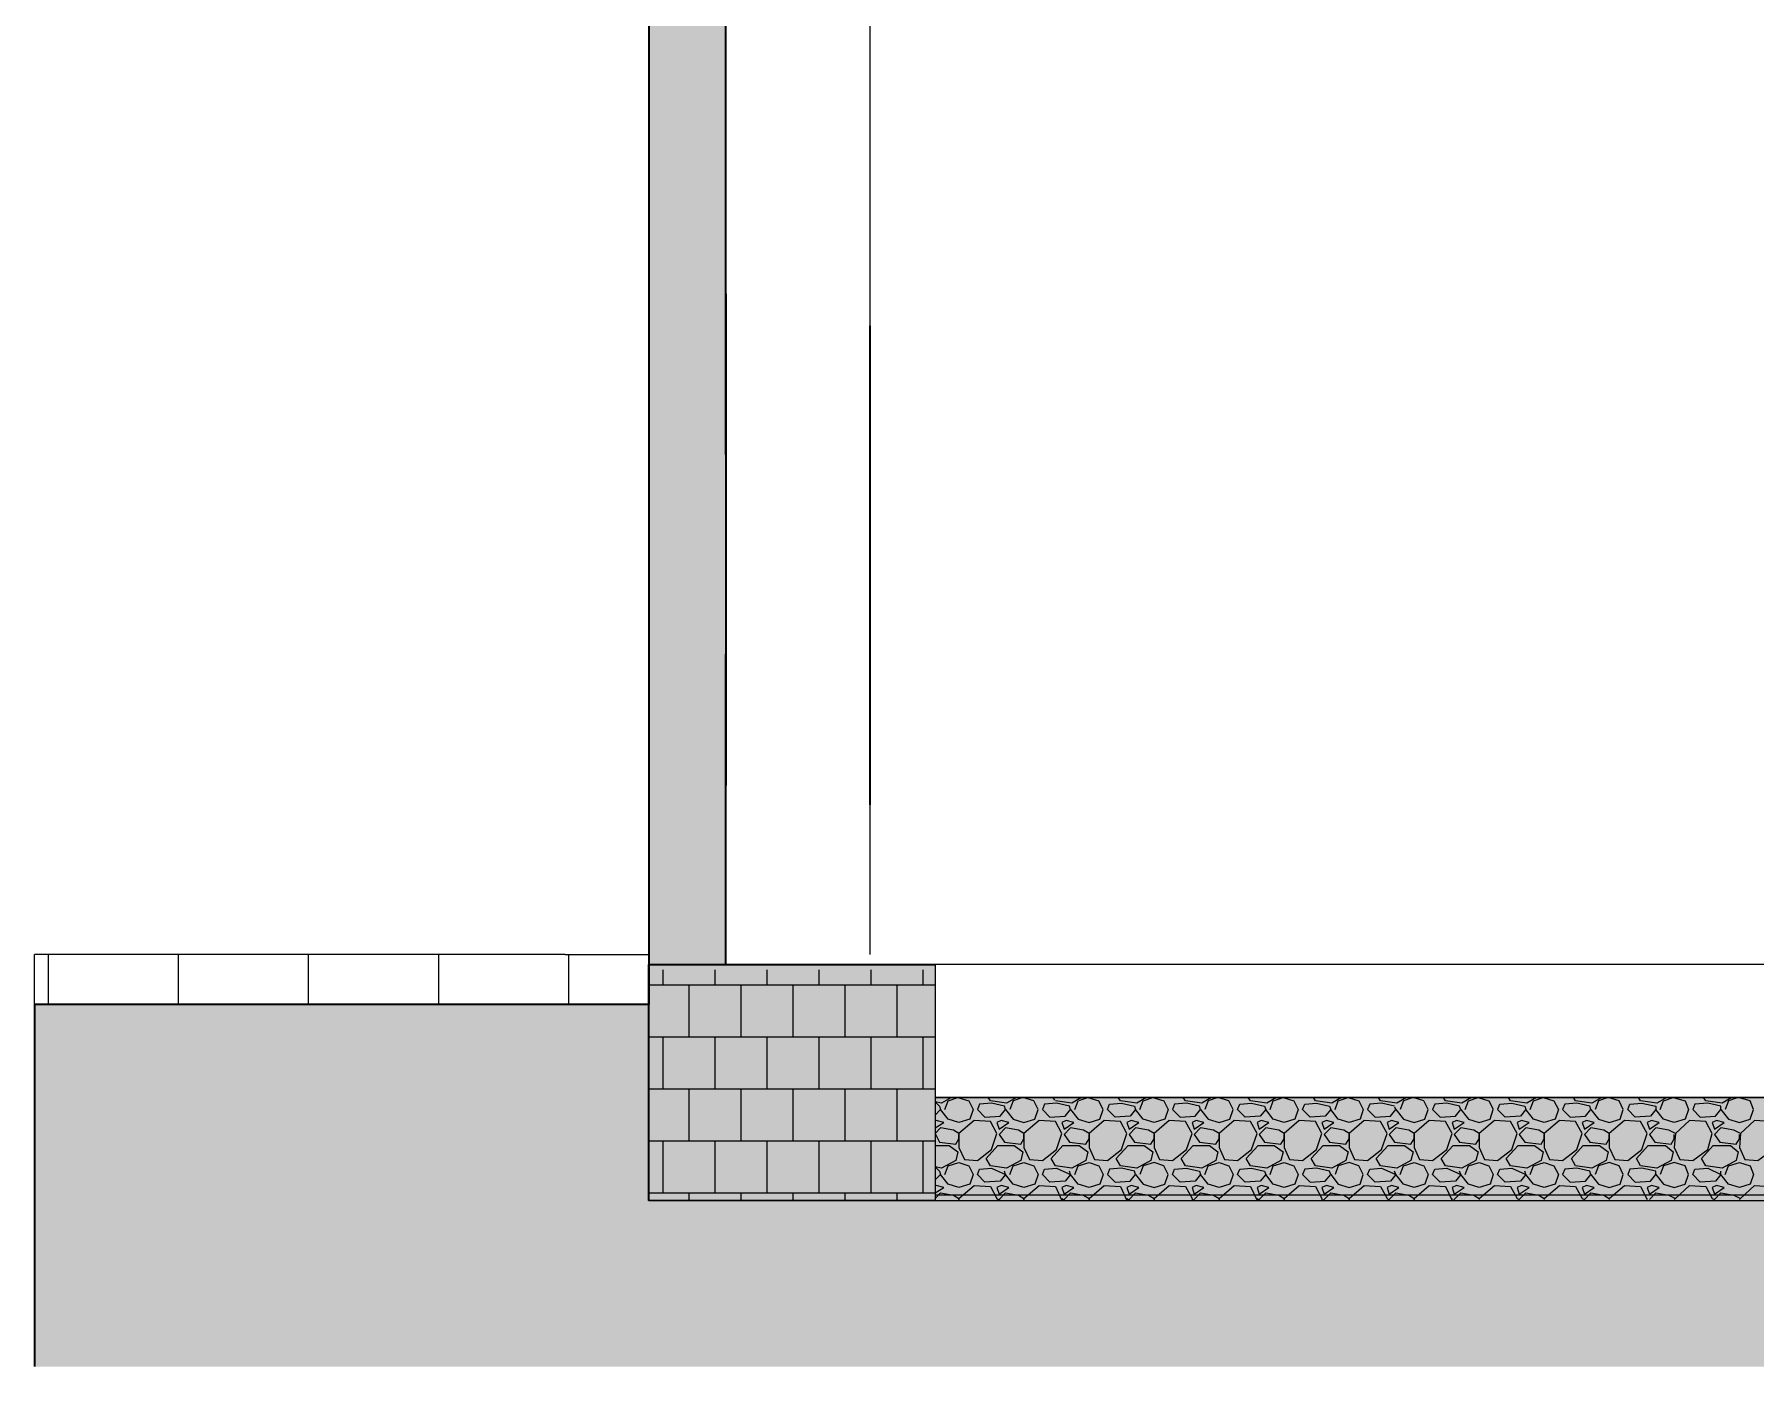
# Model space of a CAD drawing. Header units: millimetres. Extents: x -1448 to 7013, y -20340 to -15892.
# Drawn here: x -1448 to 707, y -20340 to -18671 of the extents above; entities that cross this region are included whole.
import ezdxf

# ---------------------------------------------------------------- set-up
doc = ezdxf.new("R2010")
doc.units = ezdxf.units.MM
for name, color, linetype, lineweight in [('A-ALV-___-___-EXI', 250, 'Continuous', 35), ('A-BAS-___-___-EXI', 250, 'Continuous', 35), ('A-PIS-___-___-EXI', 250, 'Continuous', 25)]:
    doc.layers.add(name, color=color, linetype=linetype, lineweight=lineweight)

msp = doc.modelspace()

# ---------------------------------------------------------------- hatches: boundary and pattern name
at = {"layer": 'A-ALV-___-___-EXI'}
h = msp.add_hatch(color=11, dxfattribs=at)
h.paths.add_polyline_path([(-678.6, -19836.5), (-582.3, -19836.5), (-582.3, -17041.4), (-678.6, -17041.4), (-678.6, -19447.7)])
h.paths.add_polyline_path([(5926.8, -19836.5), (5926.8, -18627), (5785.6, -18627), (5785.6, -19836.5), (5801.9, -19836.5)])
h.paths.add_polyline_path([(5926.8, -17641.4), (5926.8, -16923.3), (5940.4, -16923.3), (5940.4, -16885.3), (5978.4, -16885.3), (5978.4, -16847.1), (5984.9, -16838.6), (5989.1, -16829.5), (5993, -16807.4), (6000, -16795.8), (6010.2, -16787.2), (6022.5, -16782.7), (6021.8, -16763.2), (5926.8, -16744.4), (5926.8, -16221.4), (5930.7, -16199), (5937.6, -16180.2), (5948.8, -16161.6), (5959.4, -16151), (5959.4, -16131.9), (5785.6, -16131.9), (5785.6, -17041.4), (5625.4, -17041.4), (5625.4, -17551.9), (5804.6, -17641.4)])
at = {"layer": 'A-BAS-___-___-EXI', "true_color": 0xcb9898}
msp.add_hatch(color=253, dxfattribs=at).paths.add_polyline_path([(-1448.3, -20340.4), (7012.8, -20340.4), (7012.8, -20021.1), (6715.5, -20021.1), (6715.5, -19957.3), (5926.8, -19957.3), (5926.8, -20132.8), (-678.6, -20132.8), (-678.6, -19886.7), (-1448.3, -19886.7)])
at = {"layer": 'A-PIS-___-___-EXI', "transparency": 33554636}
msp.add_hatch(color=9, dxfattribs=at).paths.add_polyline_path([(2263.3, -20132.8), (5926.8, -20132.8), (5926.8, -19836.5), (5568.4, -19836.5), (5568.4, -20003.4), (-320.3, -20003.4), (-320.3, -19836.5), (-678.6, -19836.5), (-678.6, -20132.8)])

# ---------------------------------------------------------------- linework, layer by layer
at = {"layer": 'A-ALV-___-___-EXI'}
for p, q in [((-582.3, -19197.7), (-582.3, -17041.4)), ((-582.3, -18996.5), (-582.3, -19612.5)), ((-401.7, -19636.5), (-401.7, -19036.5)), ((-678.6, -19836.5), (-320.3, -19836.5))]:
    msp.add_line(p, q, dxfattribs=at)
at = {"layer": 'A-ALV-___-___-EXI', "color": 18, "lineweight": 9}
for p, q in [((-401.7, -19197.7), (-401.7, -17041.4)), ((-401.7, -19824.3), (-401.7, -19447.7))]:
    msp.add_line(p, q, dxfattribs=at)
at = {"layer": 'A-ALV-___-___-EXI'}
msp.add_lwpolyline([(-675.9, -17041.4), (-678.6, -17041.4), (-678.6, -19836.5), (-582.3, -19836.5), (-582.3, -19447.7)], dxfattribs=at)
at = {"layer": 'A-BAS-___-___-EXI'}
msp.add_lwpolyline([(-678.6, -20132.4), (-678.6, -19886.7), (-678.6, -19836.5), (-678.6, -19886.7), (-1448.3, -19886.7), (-1448.3, -20340.4)], dxfattribs=at)
at = {"layer": 'A-PIS-___-___-EXI'}
for p, q in [((-783.4, -19824.2), (-1448.3, -19824.2)), ((-678.6, -19886.7), (-678.6, -19836.5)), ((-320.3, -19836.5), (-320.3, -20003.4)), ((1575.3, -19836.5), (475.3, -19836.5)), ((-678.6, -20132.8), (-678.6, -19886.7)), ((-320.3, -20003.4), (5568.4, -20003.4)), ((5926.8, -20132.8), (-678.6, -20132.8))]:
    msp.add_line(p, q, dxfattribs=at)
at = {"layer": 'A-PIS-___-___-EXI', "color": 18, "lineweight": 9}
for p, q in [((-1448.3, -19886.7), (-1448.3, -19824.3)), ((-1430.7, -19886.7), (-1430.7, -19824.3)), ((-1267.8, -19886.7), (-1267.8, -19824.3)), ((-1104.9, -19886.7), (-1104.9, -19824.3)), ((-942, -19886.7), (-942, -19824.3)), ((-783.4, -19824.3), (-678.6, -19824.3)), ((-779.1, -19886.7), (-779.1, -19824.3))]:
    msp.add_line(p, q, dxfattribs=at)
at = {"layer": 'A-PIS-___-___-EXI', "color": 253, "lineweight": 9}
for p, q in [((-661, -19862.3), (-661, -19843.3)), ((-595.8, -19862.3), (-595.8, -19843.3)), ((-530.7, -19862.3), (-530.7, -19843.3)), ((-465.5, -19862.3), (-465.5, -19843.3)), ((-400.4, -19862.3), (-400.4, -19843.3)), ((-335.2, -19862.3), (-335.2, -19843.3)), ((-678.6, -19862.3), (-320.3, -19862.3)), ((-628.4, -19927.4), (-628.4, -19862.3)), ((-563.3, -19927.4), (-563.3, -19862.3)), ((-498.1, -19927.4), (-498.1, -19862.3)), ((-432.9, -19927.4), (-432.9, -19862.3)), ((-367.8, -19927.4), (-367.8, -19862.3)), ((-678.6, -19927.4), (-320.3, -19927.4)), ((-661, -19992.6), (-661, -19927.4)), ((-595.8, -19992.6), (-595.8, -19927.4)), ((-530.7, -19992.6), (-530.7, -19927.4)), ((-465.5, -19992.6), (-465.5, -19927.4)), ((-400.4, -19992.6), (-400.4, -19927.4)), ((-335.2, -19992.6), (-335.2, -19927.4)), ((-678.6, -19992.6), (-320.3, -19992.6)), ((-628.4, -20057.7), (-628.4, -19992.6)), ((-563.3, -20057.7), (-563.3, -19992.6)), ((-498.1, -20057.7), (-498.1, -19992.6)), ((-432.9, -20057.7), (-432.9, -19992.6)), ((-367.8, -20057.7), (-367.8, -19992.6)), ((5568.4, -20003.4), (-320.3, -20003.4)), ((-170.2, -20006.5), (-172.3, -20003.4)), ((-145.2, -20018.4), (-141.1, -20007.5)), ((256.7, -20018.4), (255.7, -20015.4)), ((-678.6, -20057.7), (-320.3, -20057.7)), ((-661, -20122.9), (-661, -20057.7)), ((-595.8, -20122.9), (-595.8, -20057.7)), ((-530.7, -20122.9), (-530.7, -20057.7)), ((-465.5, -20122.9), (-465.5, -20057.7)), ((-400.4, -20122.9), (-400.4, -20057.7)), ((-335.2, -20122.9), (-335.2, -20057.7)), ((-628.4, -20132.4), (-628.4, -20122.9)), ((-563.3, -20132.4), (-563.3, -20122.9)), ((-498.1, -20132.4), (-498.1, -20122.9)), ((-432.9, -20132.4), (-432.9, -20122.9)), ((-367.8, -20132.4), (-367.8, -20122.9)), ((361.2, -20129.7), (361.2, -20131)), ((442.6, -20129.7), (442.6, -20131)), ((524.1, -20129.7), (524.1, -20131)), ((606.9, -20129.7), (605.5, -20131)), ((688.3, -20129.7), (687, -20131))]:
    msp.add_line(p, q, dxfattribs=at)
at = {"layer": 'A-PIS-___-___-EXI', "color": 9, "lineweight": 9}
msp.add_line((-678.6, -19886.7), (-678.6, -20112), dxfattribs=at)
at = {"layer": 'A-PIS-___-___-EXI', "color": 253, "lineweight": 9, "flags": 128}
for points in [[(578.4, -19836.5), (-320.3, -19836.5), (-320.3, -20132.4), (-677.6, -20132.4)], [(-320.3, -19836.5), (-582.3, -19836.5), (-320.3, -19836.5), (-320.3, -20129.7), (-313.5, -20122.9), (-297.2, -20125.6), (-290.4, -20129.7), (-271.4, -20113.4), (-251, -20114.8), (-242.9, -20129.7), (-238.8, -20132.4), (-240.2, -20131), (-232, -20122.9), (-215.7, -20125.6), (-209, -20129.7), (-189.9, -20113.4), (-169.6, -20114.8), (-161.4, -20132.4), (-161.4, -20129.7), (-157.4, -20132.4)], [(-308, -20018.4), (-304, -20007.5), (-291.8, -20003.4), (-278.2, -20007.5), (-272.8, -20018.4), (-276.8, -20030.6), (-290.4, -20034.7), (-304, -20030.6), (-313.5, -20018.4), (-320.3, -20025.2)], [(-300.6, -20003.8), (-312.1, -20010.2), (-320.3, -20008.9), (-314.8, -20014.3), (-313.5, -20018.4)], [(-232, -20018.4), (-233.4, -20014.3), (-249.7, -20010.2), (-264.6, -20011.6), (-267.3, -20018.4), (-257.8, -20027.9), (-238.8, -20026.5), (-232, -20018.4), (-222.5, -20030.6), (-209, -20034.7), (-195.4, -20030.6), (-191.3, -20018.4), (-196.7, -20007.5), (-210.3, -20003.4), (-222.5, -20007.5), (-226.6, -20018.4)], [(-218.5, -20003.4), (-230.7, -20010.2), (-251, -20007.5), (-253.7, -20003.4)], [(-137, -20003.4), (-149.2, -20010.2), (-169.6, -20007.5)], [(-140.1, -20007.2), (-128.9, -20003.4), (-115.3, -20007.5)], [(-63.7, -20018.4), (-59.6, -20007.5), (-47.4, -20003.4), (-33.8, -20007.5), (-28.4, -20018.4), (-32.5, -20030.6), (-46.1, -20034.7), (-59.6, -20030.6), (-69.1, -20018.4), (-75.9, -20026.5), (-94.9, -20027.9), (-104.4, -20018.4), (-101.7, -20011.6), (-86.8, -20010.2), (-70.5, -20014.3), (-69.1, -20018.4)], [(-55.6, -20003.4), (-67.8, -20010.2), (-88.1, -20007.5), (-90.9, -20003.4)], [(12.3, -20018.4), (11, -20014.3), (-5.3, -20010.2), (-20.3, -20011.6), (-23, -20018.4), (-13.5, -20027.9), (5.5, -20026.5), (12.3, -20018.4), (21.8, -20030.6), (35.4, -20034.7), (49, -20030.6), (53, -20018.4), (47.6, -20007.5), (34, -20003.4), (21.8, -20007.5), (17.7, -20018.4)], [(25.9, -20003.4), (13.7, -20010.2), (-6.7, -20007.5), (-9.4, -20003.4)], [(99.2, -20018.4), (103.3, -20007.5), (115.5, -20003.4), (129.1, -20007.5), (134.5, -20018.4), (130.4, -20030.6), (116.8, -20034.7), (103.3, -20030.6), (93.8, -20018.4), (87, -20026.5), (68, -20027.9), (58.5, -20018.4), (61.2, -20011.6), (76.1, -20010.2), (92.4, -20014.3), (93.8, -20018.4)], [(107.3, -20003.4), (95.1, -20010.2), (74.8, -20007.5), (72, -20003.4)], [(180.6, -20018.4), (184.7, -20007.5), (196.9, -20003.4), (210.5, -20007.5), (215.9, -20018.4), (211.9, -20030.6), (198.3, -20034.7), (184.7, -20030.6), (175.2, -20018.4), (168.4, -20026.5), (149.4, -20027.9), (139.9, -20018.4), (142.6, -20011.6), (157.6, -20010.2), (173.9, -20014.3), (175.2, -20018.4)], [(188.8, -20003.4), (176.6, -20010.2), (156.2, -20007.5), (153.5, -20003.4)], [(255.3, -20014.3), (239, -20010.2), (224.1, -20011.6), (221.4, -20018.4), (230.9, -20027.9), (249.9, -20026.5), (256.7, -20018.4), (266.2, -20030.6), (279.7, -20034.7), (293.3, -20030.6), (297.4, -20018.4), (292, -20007.5), (278.4, -20003.4), (266.2, -20007.5), (262.1, -20018.4)], [(270.2, -20003.4), (258, -20010.2), (237.7, -20007.5), (234.9, -20003.4)], [(351.7, -20003.4), (339.5, -20010.2), (319.1, -20007.5), (316.4, -20003.4)], [(343.5, -20018.4), (347.6, -20007.5), (359.8, -20003.4), (373.4, -20007.5), (378.6, -20017.9)], [(433.1, -20003.4), (420.9, -20010.2), (400.5, -20007.5), (397.8, -20003.4)], [(425, -20018.4), (429.1, -20007.5), (441.3, -20003.4), (454.8, -20007.5), (460.3, -20018.4), (456.2, -20030.6), (442.6, -20034.7), (429.1, -20030.6), (419.9, -20018.8)], [(501, -20018.4), (499.6, -20014.3), (483.4, -20010.2), (468.4, -20011.6), (465.7, -20018.4), (475.2, -20027.9), (494.2, -20026.5), (501, -20018.4), (510.5, -20030.6), (524.1, -20034.7), (537.7, -20030.6), (541.7, -20018.4), (536.3, -20007.5), (522.7, -20003.4), (510.5, -20007.5), (506.4, -20018.4)], [(514.6, -20003.4), (502.4, -20010.2), (482, -20007.5), (479.3, -20003.4)], [(587.9, -20018.4), (592, -20007.5), (604.2, -20003.4), (619.1, -20007.5), (623.2, -20018.4), (619.1, -20030.6), (605.5, -20034.7), (592, -20030.6), (582.4, -20018.4), (575.7, -20026.5), (556.7, -20027.9), (547.2, -20018.4), (549.9, -20011.6), (564.8, -20010.2), (582.4, -20014.3), (582.4, -20018.4)], [(596, -20003.4), (583.8, -20010.2), (563.4, -20007.5), (560.7, -20003.4)], [(663.9, -20018.4), (663.9, -20014.3), (647.6, -20010.2), (631.3, -20011.6), (628.6, -20018.4), (638.1, -20027.9), (657.1, -20026.5), (663.9, -20018.4), (673.4, -20030.6), (687, -20034.7), (700.5, -20030.6), (704.6, -20018.4), (700.5, -20007.5), (685.6, -20003.4), (673.4, -20007.5), (669.3, -20018.4)], [(677.5, -20003.4), (665.3, -20010.2), (644.9, -20007.5), (642.2, -20003.4)], [(-150.6, -20018.4), (-151.9, -20014.3), (-168.2, -20010.2), (-183.2, -20011.6), (-185.9, -20018.4), (-176.4, -20027.9), (-157.4, -20026.5), (-150.6, -20018.4), (-141.1, -20030.6), (-127.5, -20034.7), (-113.9, -20030.6), (-109.9, -20018.4), (-115.2, -20007.7)], [(338.1, -20018.4), (336.7, -20014.3), (320.5, -20010.2), (305.5, -20011.6), (302.8, -20018.4), (312.3, -20027.9), (331.3, -20026.5), (338.1, -20018.4), (347.6, -20030.6), (361.2, -20034.7), (374.8, -20030.6), (378.8, -20018.4)], [(419.2, -20018.7), (412.8, -20026.5), (393.8, -20027.9), (384.3, -20018.4)], [(384.4, -20018), (387, -20011.6), (401.9, -20010.2), (418.2, -20014.3), (419.6, -20018.4)], [(-290.4, -20048.2), (-290.4, -20065.9), (-283.6, -20080.8), (-267.3, -20082.2), (-249.7, -20068.6), (-242.9, -20048.2), (-251, -20033.3), (-271.4, -20031.9), (-290.4, -20048.2), (-297.2, -20044.2), (-313.5, -20041.4), (-320.3, -20048.2), (-314.8, -20059.1), (-294.5, -20061.8), (-290.4, -20055), (-290.4, -20049.6)], [(-320.3, -20041.4), (-309.4, -20034.7), (-318.9, -20031.9), (-320.3, -20031.9)], [(-209, -20048.2), (-209, -20065.9), (-202.2, -20080.8), (-185.9, -20082.2), (-168.2, -20068.6), (-161.4, -20048.2), (-169.6, -20033.3), (-189.9, -20031.9), (-209, -20048.2), (-215.7, -20044.2), (-232, -20041.4), (-240.2, -20049.6), (-233.4, -20059.1), (-213, -20061.8), (-209, -20055), (-209, -20049.6)], [(-127.5, -20048.2), (-127.5, -20065.9), (-120.7, -20080.8), (-104.4, -20082.2), (-86.8, -20068.6), (-80, -20048.2), (-88.1, -20033.3), (-108.5, -20031.9), (-127.5, -20048.2), (-134.3, -20044.2), (-150.6, -20041.4), (-158.7, -20049.6), (-151.9, -20059.1), (-131.6, -20061.8), (-127.5, -20055), (-127.5, -20049.6)], [(-46.1, -20048.2), (-46.1, -20065.9), (-39.3, -20080.8), (-23, -20082.2), (-5.3, -20068.6), (1.5, -20048.2), (-6.7, -20033.3), (-27.1, -20031.9), (-46.1, -20048.2), (-52.8, -20044.2), (-69.1, -20041.4), (-77.3, -20049.6), (-70.5, -20059.1), (-50.1, -20061.8), (-46.1, -20055), (-46.1, -20049.6)], [(35.4, -20048.2), (35.4, -20065.9), (42.2, -20080.8), (58.5, -20082.2), (76.1, -20068.6), (82.9, -20048.2), (74.8, -20033.3), (54.4, -20031.9), (35.4, -20048.2), (28.6, -20044.2), (12.3, -20041.4), (4.2, -20049.6), (11, -20059.1), (31.3, -20061.8), (35.4, -20055), (35.4, -20049.6)], [(116.8, -20048.2), (116.8, -20065.9), (123.6, -20080.8), (139.9, -20082.2), (157.6, -20068.6), (164.3, -20048.2), (156.2, -20033.3), (135.8, -20031.9), (116.8, -20048.2), (110.1, -20044.2), (93.8, -20041.4), (85.6, -20049.6), (92.4, -20059.1), (112.8, -20061.8), (116.8, -20055), (116.8, -20049.6)], [(198.3, -20048.2), (198.3, -20065.9), (205.1, -20080.8), (221.4, -20082.2), (239, -20068.6), (245.8, -20048.2), (237.7, -20033.3), (217.3, -20031.9), (198.3, -20048.2), (191.5, -20044.2), (175.2, -20041.4), (167.1, -20049.6), (173.9, -20059.1), (194.2, -20061.8), (198.3, -20055), (198.3, -20049.6)], [(279.7, -20048.2), (279.7, -20065.9), (286.5, -20080.8), (302.8, -20082.2), (320.5, -20068.6), (327.2, -20048.2), (319.1, -20033.3), (298.7, -20031.9), (279.7, -20048.2), (272.9, -20044.2), (256.7, -20041.4), (248.5, -20049.6), (255.3, -20059.1), (275.7, -20061.8), (279.7, -20055), (279.7, -20049.6)], [(361.2, -20048.2), (361.2, -20065.9), (368, -20080.8), (384.3, -20082.2), (401.9, -20068.6), (408.7, -20048.2), (400.5, -20033.3), (380.2, -20031.9), (361.2, -20048.2), (354.4, -20044.2), (338.1, -20041.4), (330, -20049.6), (336.7, -20059.1), (357.1, -20061.8), (361.2, -20055), (361.2, -20049.6)], [(442.6, -20048.2), (442.6, -20065.9), (449.4, -20080.8), (465.7, -20082.2), (483.4, -20068.6), (490.1, -20048.2), (482, -20033.3), (461.6, -20031.9), (442.6, -20048.2), (435.8, -20044.2), (419.6, -20041.4), (411.4, -20049.6), (418.2, -20059.1), (438.6, -20061.8), (442.6, -20055), (442.6, -20049.6)], [(524.1, -20048.2), (524.1, -20065.9), (530.9, -20080.8), (547.2, -20082.2), (564.8, -20068.6), (571.6, -20048.2), (563.4, -20033.3), (543.1, -20031.9), (524.1, -20048.2), (517.3, -20044.2), (501, -20041.4), (492.9, -20049.6), (499.6, -20059.1), (520, -20061.8), (524.1, -20055), (524.1, -20049.6)], [(606.9, -20048.2), (605.5, -20065.9), (612.3, -20080.8), (628.6, -20082.2), (647.6, -20068.6), (653, -20048.2), (644.9, -20033.3), (624.5, -20031.9), (606.9, -20048.2), (598.7, -20044.2), (582.4, -20041.4), (574.3, -20049.6), (581.1, -20059.1), (601.5, -20061.8), (605.5, -20055), (605.5, -20049.6)], [(688.3, -20048.2), (687, -20065.9), (693.8, -20080.8), (710.1, -20082.2), (729.1, -20068.6), (734.5, -20048.2), (726.3, -20033.3), (706, -20031.9), (688.3, -20048.2), (680.2, -20044.2), (663.9, -20041.4), (655.8, -20049.6), (662.5, -20059.1), (682.9, -20061.8), (687, -20055), (687, -20049.6)], [(-320.3, -20063.2), (-302.6, -20063.2), (-291.8, -20071.3), (-294.5, -20082.2), (-312.1, -20091.7), (-320.3, -20090.3), (-314.8, -20095.7), (-313.5, -20099.8)], [(-308, -20099.8), (-304, -20089), (-290.4, -20084.9), (-278.2, -20089), (-272.8, -20099.8), (-276.8, -20112), (-290.4, -20116.1), (-304, -20112), (-313.5, -20099.8), (-320.3, -20106.6)], [(-226.6, -20099.8), (-222.5, -20089), (-209, -20084.9), (-196.7, -20089), (-191.3, -20099.8), (-195.4, -20112), (-209, -20116.1), (-222.5, -20112), (-232, -20099.8), (-238.8, -20108), (-257.8, -20109.3), (-267.3, -20099.8), (-264.6, -20093), (-249.7, -20091.7), (-232, -20099.8), (-233.4, -20095.7)], [(-145.2, -20099.8), (-141.1, -20089), (-127.5, -20084.9), (-115.3, -20089), (-109.9, -20099.8), (-113.9, -20112), (-127.5, -20116.1), (-141.1, -20112), (-150.6, -20099.8), (-157.4, -20108), (-176.4, -20109.3), (-185.9, -20099.8), (-183.2, -20093), (-168.2, -20091.7), (-150.6, -20099.8), (-151.9, -20095.7)], [(-69.1, -20099.8), (-70.5, -20095.7), (-86.8, -20091.7), (-101.7, -20093), (-104.4, -20099.8), (-94.9, -20109.3), (-75.9, -20108), (-69.1, -20099.8), (-59.6, -20112), (-46.1, -20116.1), (-32.5, -20112), (-28.4, -20099.8), (-33.8, -20089), (-46.1, -20084.9), (-59.6, -20089), (-63.7, -20099.8)], [(17.7, -20099.8), (21.8, -20089), (35.4, -20084.9), (47.6, -20089), (53, -20099.8), (49, -20112), (35.4, -20116.1), (21.8, -20112), (12.3, -20099.8), (5.5, -20108), (-13.5, -20109.3), (-23, -20099.8), (-20.3, -20093), (-5.3, -20091.7), (11, -20095.7), (12.3, -20099.8)], [(99.2, -20099.8), (103.3, -20089), (116.8, -20084.9), (129.1, -20089), (134.5, -20099.8), (130.4, -20112), (116.8, -20116.1), (103.3, -20112), (93.8, -20099.8), (87, -20108), (68, -20109.3), (58.5, -20099.8), (61.2, -20093), (76.1, -20091.7), (92.4, -20095.7), (93.8, -20099.8)], [(175.2, -20099.8), (173.9, -20095.7), (157.6, -20091.7), (142.6, -20093), (139.9, -20099.8), (149.4, -20109.3), (168.4, -20108), (175.2, -20099.8), (184.7, -20112), (198.3, -20116.1), (211.9, -20112), (215.9, -20099.8), (210.5, -20089), (198.3, -20084.9), (184.7, -20089), (180.6, -20099.8)], [(262.1, -20099.8), (266.2, -20089), (279.7, -20084.9), (292, -20089), (297.4, -20099.8), (293.3, -20112), (279.7, -20116.1), (266.2, -20112), (256.7, -20099.8), (249.9, -20108), (230.9, -20109.3), (221.4, -20099.8), (224.1, -20093), (239, -20091.7), (256.7, -20099.8), (255.3, -20095.7)], [(343.5, -20099.8), (347.6, -20089), (361.2, -20084.9), (373.4, -20089), (378.8, -20099.8), (374.8, -20112), (361.2, -20116.1), (347.6, -20112), (338.1, -20099.8), (331.3, -20108), (312.3, -20109.3), (302.8, -20099.8), (305.5, -20093), (320.5, -20091.7), (338.1, -20099.8), (336.7, -20095.7)], [(425, -20099.8), (429.1, -20089), (442.6, -20084.9), (454.8, -20089), (460.3, -20099.8), (456.2, -20112), (442.6, -20116.1), (429.1, -20112), (419.6, -20099.8), (412.8, -20108), (393.8, -20109.3), (384.3, -20099.8), (387, -20093), (401.9, -20091.7), (419.6, -20099.8), (418.2, -20095.7)], [(501, -20099.8), (499.6, -20095.7), (483.4, -20091.7), (468.4, -20093), (465.7, -20099.8), (475.2, -20109.3), (494.2, -20108), (501, -20099.8), (510.5, -20112), (524.1, -20116.1), (537.7, -20112), (541.7, -20099.8), (536.3, -20089), (524.1, -20084.9), (510.5, -20089), (506.4, -20099.8)], [(582.4, -20099.8), (582.4, -20095.7), (564.8, -20091.7), (549.9, -20093), (547.2, -20099.8), (556.7, -20109.3), (575.7, -20108), (582.4, -20099.8), (592, -20112), (605.5, -20116.1), (619.1, -20112), (623.2, -20099.8), (619.1, -20089), (605.5, -20084.9), (592, -20089), (587.9, -20099.8)], [(669.3, -20099.8), (673.4, -20089), (687, -20084.9), (700.5, -20089), (704.6, -20099.8), (700.5, -20112), (687, -20116.1), (673.4, -20112), (663.9, -20099.8), (657.1, -20108), (638.1, -20109.3), (628.6, -20099.8), (631.3, -20093), (647.6, -20091.7), (663.9, -20099.8), (663.9, -20095.7)], [(-678.6, -20122.9), (-320.3, -20122.9), (-309.4, -20116.1), (-318.9, -20113.4), (-320.3, -20113.4)], [(5926.8, -20125.6), (5568.4, -20125.6), (-320.3, -20125.6)], [(-290.4, -20131), (-290.4, -20129.7), (-290.4, -20132.4)], [(-209, -20131), (-209, -20129.7), (-209, -20132.4)], [(-158.7, -20131), (-150.6, -20122.9), (-134.3, -20125.6), (-127.5, -20129.7), (-108.5, -20113.4), (-88.1, -20114.8), (-80, -20132.4), (-80, -20129.7), (-75.9, -20132.4)], [(-127.5, -20129.7), (-127.5, -20132.4), (-127.5, -20131)], [(-77.3, -20131), (-69.1, -20122.9), (-52.8, -20125.6), (-46.1, -20129.7), (-27.1, -20113.4), (-6.7, -20114.8), (1.5, -20129.7), (1.5, -20132.4), (4.2, -20131), (12.3, -20122.9), (28.6, -20125.6), (35.4, -20129.7), (54.4, -20113.4), (74.8, -20114.8), (82.9, -20132.4), (82.9, -20129.7), (87, -20132.4)], [(-46.1, -20131), (-46.1, -20129.7), (-46.1, -20132.4)], [(35.4, -20129.7), (35.4, -20132.4), (35.4, -20131)], [(85.6, -20131), (93.8, -20122.9), (110.1, -20125.6), (116.8, -20129.7), (135.8, -20113.4), (156.2, -20114.8), (164.3, -20129.7), (164.3, -20132.4), (167.1, -20131), (175.2, -20122.9), (191.5, -20125.6), (198.3, -20129.7), (217.3, -20113.4), (237.7, -20114.8), (245.8, -20129.7), (248.5, -20132.4), (248.5, -20131), (256.7, -20122.9), (272.9, -20125.6), (279.7, -20129.7), (298.7, -20113.4), (319.1, -20114.8), (327.2, -20132.4), (327.2, -20129.7)], [(116.8, -20131), (116.8, -20129.7), (116.8, -20132.4)], [(198.3, -20129.7), (198.3, -20132.4), (198.3, -20131)], [(279.7, -20129.7), (279.7, -20132.4), (279.7, -20131)], [(330, -20132.4), (330, -20131), (338.1, -20122.9), (354.4, -20125.6), (361.2, -20129.7), (380.2, -20113.4), (400.5, -20114.8), (408.7, -20129.7), (411.4, -20131), (419.6, -20122.9), (435.8, -20125.6), (442.6, -20129.7), (461.6, -20113.4), (482, -20114.8), (490.1, -20129.7), (492.9, -20131), (501, -20122.9), (517.3, -20125.6), (524.1, -20129.7), (543.1, -20113.4), (563.4, -20114.8), (571.6, -20131), (571.6, -20129.7)], [(574.3, -20131), (582.4, -20122.9), (598.7, -20125.6), (606.9, -20129.7), (624.5, -20113.4), (644.9, -20114.8), (653, -20129.7), (655.8, -20131), (663.9, -20122.9), (680.2, -20125.6), (688.3, -20129.7), (706, -20113.4), (726.3, -20114.8), (734.5, -20131), (734.5, -20129.7)]]:
    msp.add_lwpolyline(points, dxfattribs=at)
for points in [[(-237.5, -20031.9), (-242.9, -20034.7), (-240.2, -20042.8), (-228, -20034.7)], [(-156, -20031.9), (-161.4, -20034.7), (-158.7, -20042.8), (-146.5, -20034.7)], [(-74.6, -20031.9), (-80, -20034.7), (-77.3, -20042.8), (-65.1, -20034.7)], [(6.9, -20031.9), (1.5, -20034.7), (4.2, -20042.8), (16.4, -20034.7)], [(88.3, -20031.9), (82.9, -20034.7), (85.6, -20042.8), (97.8, -20034.7)], [(169.8, -20031.9), (164.3, -20034.7), (167.1, -20042.8), (179.3, -20034.7)], [(251.2, -20031.9), (245.8, -20034.7), (248.5, -20042.8), (260.7, -20034.7)], [(332.7, -20031.9), (327.2, -20034.7), (330, -20042.8), (342.2, -20034.7)], [(414.1, -20031.9), (408.7, -20034.7), (411.4, -20042.8), (423.6, -20034.7)], [(495.6, -20031.9), (490.1, -20034.7), (492.9, -20042.8), (505.1, -20034.7)], [(577, -20031.9), (571.6, -20034.7), (574.3, -20042.8), (586.5, -20034.7)], [(658.5, -20031.9), (653, -20034.7), (655.8, -20042.8), (668, -20034.7)], [(-251, -20089), (-256.5, -20079.5), (-241.5, -20063.2), (-221.2, -20063.2), (-210.3, -20071.3), (-213, -20082.2), (-230.7, -20091.7)], [(-169.6, -20089), (-175, -20079.5), (-160.1, -20063.2), (-139.7, -20063.2), (-128.9, -20071.3), (-131.6, -20082.2), (-149.2, -20091.7)], [(-88.1, -20089), (-93.6, -20079.5), (-78.6, -20063.2), (-58.3, -20063.2), (-47.4, -20071.3), (-50.1, -20082.2), (-67.8, -20091.7)], [(-6.7, -20089), (-12.1, -20079.5), (2.8, -20063.2), (23.2, -20063.2), (34, -20071.3), (31.3, -20082.2), (13.7, -20091.7)], [(74.8, -20089), (69.3, -20079.5), (84.3, -20063.2), (104.6, -20063.2), (115.5, -20071.3), (112.8, -20082.2), (95.1, -20091.7)], [(156.2, -20089), (150.8, -20079.5), (165.7, -20063.2), (186.1, -20063.2), (196.9, -20071.3), (194.2, -20082.2), (176.6, -20091.7)], [(237.7, -20089), (232.2, -20079.5), (247.2, -20063.2), (267.5, -20063.2), (278.4, -20071.3), (275.7, -20082.2), (258, -20091.7)], [(319.1, -20089), (313.7, -20079.5), (328.6, -20063.2), (349, -20063.2), (359.8, -20071.3), (357.1, -20082.2), (339.5, -20091.7)], [(400.5, -20089), (395.1, -20079.5), (410.1, -20063.2), (430.4, -20063.2), (441.3, -20071.3), (438.6, -20082.2), (420.9, -20091.7)], [(482, -20089), (476.6, -20079.5), (491.5, -20063.2), (511.9, -20063.2), (522.7, -20071.3), (520, -20082.2), (502.4, -20091.7)], [(563.4, -20089), (558, -20079.5), (572.9, -20063.2), (594.7, -20063.2), (604.2, -20071.3), (601.5, -20082.2), (583.8, -20091.7)], [(644.9, -20089), (639.5, -20079.5), (654.4, -20063.2), (676.1, -20063.2), (685.6, -20071.3), (682.9, -20082.2), (665.3, -20091.7)], [(-237.5, -20113.4), (-242.9, -20116.1), (-240.2, -20124.3), (-228, -20116.1)], [(-156, -20113.4), (-161.4, -20116.1), (-158.7, -20124.3), (-146.5, -20116.1)], [(-74.6, -20113.4), (-80, -20116.1), (-77.3, -20124.3), (-65.1, -20116.1)], [(6.9, -20113.4), (1.5, -20116.1), (4.2, -20124.3), (16.4, -20116.1)], [(88.3, -20113.4), (82.9, -20116.1), (85.6, -20124.3), (97.8, -20116.1)], [(169.8, -20113.4), (164.3, -20116.1), (167.1, -20124.3), (179.3, -20116.1)], [(251.2, -20113.4), (245.8, -20116.1), (248.5, -20124.3), (260.7, -20116.1)], [(332.7, -20113.4), (327.2, -20116.1), (330, -20124.3), (342.2, -20116.1)], [(414.1, -20113.4), (408.7, -20116.1), (411.4, -20124.3), (423.6, -20116.1)], [(495.6, -20113.4), (490.1, -20116.1), (492.9, -20124.3), (505.1, -20116.1)], [(577, -20113.4), (571.6, -20116.1), (574.3, -20124.3), (586.5, -20116.1)], [(658.5, -20113.4), (653, -20116.1), (655.8, -20124.3), (668, -20116.1)]]:
    msp.add_lwpolyline(points, close=True, dxfattribs=at)

doc.saveas('drawing.dxf')
